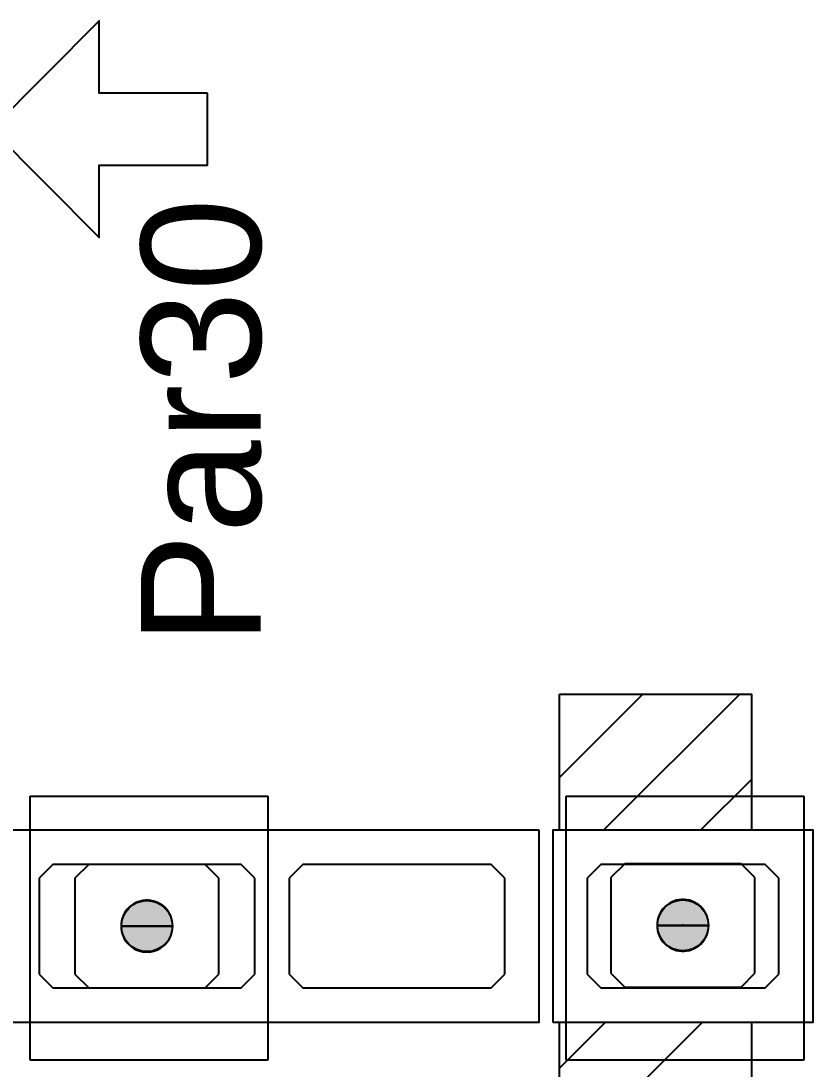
# Model space of a CAD drawing. Extents: x 0 to 119, y 0 to 84.
# Drawn here: x 34.261 to 35.418, y 49.471 to 51.001 of the extents above; entities that cross this region are included whole.
import ezdxf

# ---------------------------------------------------------------- set-up
doc = ezdxf.new("R2010")
doc.units = 0
doc.header["$MEASUREMENT"] = 0
doc.linetypes.add('ESTILO_TQS_0003', pattern=[1.5, 0.5, -0.4, 0.1, -0.5])
doc.linetypes.add('ESTILO_TQS_0005', pattern=[0.4, 0.3, -0.1])
for name, color, linetype in [('27', 250, 'CONTINUOUS'), ('29', 9, 'CONTINUOUS'), ('3', 7, 'CONTINUOUS'), ('31', 10, 'CONTINUOUS'), ('35', 255, 'CONTINUOUS')]:
    doc.layers.add(name, color=color, linetype=linetype)
doc.styles.add('TQS_ARIAL', font='arial.ttf')

msp = doc.modelspace()

# ---------------------------------------------------------------- linework, layer by layer
at = {"layer": '27', "color": 250, "linetype": 'ESTILO_TQS_0005'}
for points in [[(34.6028, 49.75), (34.5828, 49.77), (34.3078, 49.77), (34.2878, 49.75), (34.2878, 49.61), (34.3078, 49.59), (34.5828, 49.59), (34.6028, 49.61), (34.6028, 49.75)], [(34.9678, 49.75), (34.9478, 49.77), (34.6728, 49.77), (34.6528, 49.75), (34.6528, 49.61), (34.6728, 49.59), (34.9478, 49.59), (34.9678, 49.61), (34.9678, 49.75)], [(35.0878, 49.61), (35.1078, 49.59), (35.3478, 49.59), (35.3678, 49.61), (35.3678, 49.75), (35.3478, 49.77), (35.1078, 49.77), (35.0878, 49.75), (35.0878, 49.61)]]:
    msp.add_lwpolyline(points, dxfattribs=at)
at = {"layer": '29', "color": 9, "linetype": 'Continuous'}
for p, q in [((35.047757, 49.896999), (35.169396, 50.018639)), ((35.11209, 49.819911), (35.310818, 50.018639)), ((35.253512, 49.819911), (35.327757, 49.894156)), ((35.047842, 49.331399), (35.256443, 49.54)), ((35.047842, 49.472821), (35.115022, 49.54))]:
    msp.add_line(p, q, dxfattribs=at)
for points in [[(35.047757, 50.018639), (35.327757, 50.018639), (35.327757, 49.819911), (35.047757, 49.819911), (35.047757, 50.018639)], [(33.6178, 49.118902), (35.047842, 49.118902), (35.047842, 49.54), (35.327842, 49.54), (35.327842, 48.838956), (33.6178, 48.838956), (33.6178, 49.118902)]]:
    msp.add_lwpolyline(points, dxfattribs=at)
at = {"layer": '3', "color": 7, "linetype": 'Continuous'}
for p, q in [((34.3603, 49.77), (34.3403, 49.75)), ((34.5303, 49.77), (34.3603, 49.77)), ((34.5503, 49.75), (34.5303, 49.77)), ((35.1428, 49.771098), (35.1228, 49.751098)), ((35.3128, 49.771099), (35.1428, 49.771098)), ((35.3328, 49.751099), (35.3128, 49.771099)), ((34.3403, 49.75), (34.3403, 49.61)), ((34.5503, 49.61), (34.5503, 49.75)), ((35.1228, 49.751098), (35.1228, 49.611098)), ((35.3328, 49.611098), (35.3328, 49.751099)), ((34.3403, 49.61), (34.3603, 49.59)), ((34.5303, 49.59), (34.5503, 49.61)), ((35.1228, 49.611098), (35.1428, 49.591098)), ((35.3128, 49.591099), (35.3328, 49.611098)), ((34.3603, 49.59), (34.5303, 49.59)), ((35.1428, 49.591098), (35.3128, 49.591099))]:
    msp.add_line(p, q, dxfattribs=at)
for points in [[(34.533747, 50.895575), (34.375774, 50.895575), (34.375774, 51.000891), (34.2178, 50.842917), (34.375774, 50.684943), (34.375774, 50.790259), (34.533747, 50.790259), (34.533747, 50.895575)], [(35.0178, 49.82), (34.2378, 49.82), (34.2378, 49.54), (35.0178, 49.54), (35.0178, 49.82)], [(35.0378, 49.54), (35.4178, 49.54), (35.4178, 49.82), (35.0378, 49.82), (35.0378, 49.54)], [(34.4459, 49.68), (34.445897, 49.679939), (34.445888, 49.679879), (34.445872, 49.67982), (34.445851, 49.679763), (34.445825, 49.679709), (34.445792, 49.679657), (34.445755, 49.679609), (34.445713, 49.679565), (34.445667, 49.679526), (34.445617, 49.679491), (34.445564, 49.679461), (34.445508, 49.679437), (34.44545, 49.679419), (34.445391, 49.679407), (34.44533, 49.679401), (34.44527, 49.679401), (34.445209, 49.679407), (34.44515, 49.679419), (34.445092, 49.679437), (34.445036, 49.679461), (34.444983, 49.679491), (34.444933, 49.679526), (34.444887, 49.679565), (34.444845, 49.679609), (34.444807, 49.679657), (34.444775, 49.679709), (34.444749, 49.679763), (34.444727, 49.67982), (34.444712, 49.679879), (34.444703, 49.679939), (34.4447, 49.68), (34.4831, 49.68), (34.482906, 49.683824), (34.482326, 49.687609), (34.481366, 49.691316), (34.480036, 49.694907), (34.47835, 49.698344), (34.476325, 49.701594), (34.473981, 49.704622), (34.471343, 49.707397), (34.468437, 49.709891), (34.465295, 49.712079), (34.461947, 49.713937), (34.458428, 49.715447), (34.454775, 49.716593), (34.451024, 49.717364), (34.447214, 49.717751), (34.443385, 49.717751), (34.439576, 49.717364), (34.435825, 49.716593), (34.432172, 49.715447), (34.428653, 49.713937), (34.425305, 49.712079), (34.422162, 49.709891), (34.419257, 49.707397), (34.416619, 49.704622), (34.414275, 49.701594), (34.41225, 49.698344), (34.410563, 49.694907), (34.409233, 49.691316), (34.408274, 49.687609), (34.407694, 49.683824), (34.4075, 49.68), (34.4459, 49.68)], [(35.2284, 49.681098), (35.228397, 49.681038), (35.228388, 49.680978), (35.228372, 49.680919), (35.228351, 49.680862), (35.228325, 49.680807), (35.228292, 49.680756), (35.228255, 49.680708), (35.228213, 49.680664), (35.228167, 49.680624), (35.228117, 49.680589), (35.228064, 49.68056), (35.228008, 49.680536), (35.22795, 49.680518), (35.227891, 49.680505), (35.22783, 49.680499), (35.22777, 49.680499), (35.227709, 49.680505), (35.22765, 49.680518), (35.227592, 49.680536), (35.227536, 49.68056), (35.227483, 49.680589), (35.227433, 49.680624), (35.227387, 49.680664), (35.227345, 49.680708), (35.227307, 49.680756), (35.227275, 49.680807), (35.227249, 49.680862), (35.227227, 49.680919), (35.227212, 49.680978), (35.227203, 49.681038), (35.2272, 49.681098), (35.2656, 49.681098), (35.265406, 49.684923), (35.264826, 49.688708), (35.263866, 49.692414), (35.262537, 49.696005), (35.26085, 49.699443), (35.258825, 49.702692), (35.256481, 49.70572), (35.253843, 49.708496), (35.250938, 49.71099), (35.247795, 49.713177), (35.244447, 49.715035), (35.240928, 49.716545), (35.237275, 49.717692), (35.233524, 49.718463), (35.229714, 49.71885), (35.225885, 49.71885), (35.222076, 49.718463), (35.218325, 49.717692), (35.214672, 49.716545), (35.211153, 49.715035), (35.207805, 49.713177), (35.204662, 49.71099), (35.201757, 49.708496), (35.199119, 49.70572), (35.196775, 49.702692), (35.19475, 49.699443), (35.193063, 49.696005), (35.191733, 49.692414), (35.190774, 49.688708), (35.190194, 49.684923), (35.19, 49.681098), (35.2284, 49.681098)], [(34.4447, 49.68), (34.444703, 49.680061), (34.444712, 49.680121), (34.444727, 49.68018), (34.444749, 49.680237), (34.444775, 49.680291), (34.444807, 49.680343), (34.444845, 49.680391), (34.444887, 49.680435), (34.444933, 49.680474), (34.444983, 49.680509), (34.445036, 49.680539), (34.445092, 49.680563), (34.44515, 49.680581), (34.445209, 49.680593), (34.44527, 49.680599), (34.44533, 49.680599), (34.445391, 49.680593), (34.44545, 49.680581), (34.445508, 49.680563), (34.445564, 49.680539), (34.445617, 49.680509), (34.445667, 49.680474), (34.445713, 49.680435), (34.445755, 49.680391), (34.445792, 49.680343), (34.445825, 49.680291), (34.445851, 49.680237), (34.445872, 49.68018), (34.445888, 49.680121), (34.445897, 49.680061), (34.4459, 49.68), (34.4075, 49.68), (34.407694, 49.676176), (34.408274, 49.672391), (34.409233, 49.668684), (34.410563, 49.665093), (34.41225, 49.661656), (34.414275, 49.658406), (34.416619, 49.655378), (34.419257, 49.652603), (34.422162, 49.650109), (34.425305, 49.647921), (34.428653, 49.646063), (34.432172, 49.644553), (34.435825, 49.643407), (34.439576, 49.642636), (34.443385, 49.642249), (34.447215, 49.642249), (34.451024, 49.642636), (34.454775, 49.643407), (34.458428, 49.644553), (34.461947, 49.646063), (34.465295, 49.647921), (34.468438, 49.650109), (34.471343, 49.652603), (34.473981, 49.655378), (34.476325, 49.658406), (34.47835, 49.661656), (34.480037, 49.665093), (34.481366, 49.668684), (34.482326, 49.672391), (34.482906, 49.676176), (34.4831, 49.68), (34.4447, 49.68)], [(35.2272, 49.681098), (35.227203, 49.681159), (35.227212, 49.681219), (35.227227, 49.681278), (35.227249, 49.681335), (35.227275, 49.68139), (35.227307, 49.681441), (35.227345, 49.681489), (35.227387, 49.681533), (35.227433, 49.681573), (35.227483, 49.681608), (35.227536, 49.681637), (35.227592, 49.681661), (35.22765, 49.681679), (35.227709, 49.681692), (35.22777, 49.681698), (35.22783, 49.681698), (35.227891, 49.681692), (35.22795, 49.681679), (35.228008, 49.681661), (35.228064, 49.681637), (35.228117, 49.681608), (35.228167, 49.681573), (35.228213, 49.681533), (35.228255, 49.681489), (35.228292, 49.681441), (35.228325, 49.68139), (35.228351, 49.681335), (35.228372, 49.681278), (35.228388, 49.681219), (35.228397, 49.681159), (35.2284, 49.681098), (35.19, 49.681098), (35.190194, 49.677274), (35.190774, 49.673489), (35.191733, 49.669782), (35.193063, 49.666192), (35.19475, 49.662754), (35.196775, 49.659504), (35.199119, 49.656477), (35.201757, 49.653701), (35.204662, 49.651207), (35.207805, 49.64902), (35.211153, 49.647161), (35.214672, 49.645651), (35.218325, 49.644505), (35.222076, 49.643734), (35.225885, 49.643347), (35.229715, 49.643347), (35.233524, 49.643734), (35.237275, 49.644505), (35.240928, 49.645651), (35.244447, 49.647161), (35.247795, 49.64902), (35.250938, 49.651207), (35.253843, 49.653701), (35.256481, 49.656477), (35.258825, 49.659505), (35.26085, 49.662754), (35.262537, 49.666192), (35.263866, 49.669783), (35.264826, 49.673489), (35.265406, 49.677274), (35.2656, 49.681098), (35.2272, 49.681098)]]:
    msp.add_lwpolyline(points, dxfattribs=at)
for centre in [(34.4453, 49.68), (35.2278, 49.681098)]:
    msp.add_circle(centre, 0.0372, dxfattribs=at)
for points in [[(34.4459, 49.68), (34.422162, 49.709891), (34.419257, 49.707397)], [(34.4459, 49.68), (34.425305, 49.712079), (34.422162, 49.709891)], [(34.4459, 49.68), (34.428653, 49.713937), (34.425305, 49.712079)], [(34.4459, 49.68), (34.432172, 49.715447), (34.428653, 49.713937)], [(34.4459, 49.68), (34.435825, 49.716593), (34.432172, 49.715447)], [(34.4459, 49.68), (34.439576, 49.717364), (34.435825, 49.716593)], [(34.4459, 49.68), (34.443385, 49.717751), (34.439576, 49.717364)], [(34.4459, 49.68), (34.447214, 49.717751), (34.443385, 49.717751)], [(34.4831, 49.68), (34.447214, 49.717751), (34.4459, 49.68)], [(34.4831, 49.68), (34.451024, 49.717364), (34.447214, 49.717751)], [(34.4831, 49.68), (34.454775, 49.716593), (34.451024, 49.717364)], [(34.4831, 49.68), (34.458428, 49.715447), (34.454775, 49.716593)], [(34.4831, 49.68), (34.461947, 49.713937), (34.458428, 49.715447)], [(34.4831, 49.68), (34.465295, 49.712079), (34.461947, 49.713937)], [(34.4831, 49.68), (34.468437, 49.709891), (34.465295, 49.712079)], [(34.4831, 49.68), (34.471343, 49.707397), (34.468437, 49.709891)], [(35.2284, 49.681098), (35.201757, 49.708496), (35.199119, 49.70572)], [(35.2284, 49.681098), (35.204662, 49.71099), (35.201757, 49.708496)], [(35.2284, 49.681098), (35.207805, 49.713177), (35.204662, 49.71099)], [(35.2284, 49.681098), (35.211153, 49.715035), (35.207805, 49.713177)], [(35.2284, 49.681098), (35.214672, 49.716545), (35.211153, 49.715035)], [(35.2284, 49.681098), (35.218325, 49.717692), (35.214672, 49.716545)], [(35.2284, 49.681098), (35.222076, 49.718463), (35.218325, 49.717692)], [(35.2284, 49.681098), (35.225885, 49.71885), (35.222076, 49.718463)], [(35.2284, 49.681098), (35.229714, 49.71885), (35.225885, 49.71885)], [(35.2656, 49.681098), (35.229714, 49.71885), (35.2284, 49.681098)], [(35.2656, 49.681098), (35.233524, 49.718463), (35.229714, 49.71885)], [(35.2656, 49.681098), (35.237275, 49.717692), (35.233524, 49.718463)], [(35.2656, 49.681098), (35.240928, 49.716545), (35.237275, 49.717692)], [(35.2656, 49.681098), (35.244447, 49.715035), (35.240928, 49.716545)], [(35.2656, 49.681098), (35.247795, 49.713177), (35.244447, 49.715035)], [(35.2656, 49.681098), (35.250938, 49.71099), (35.247795, 49.713177)], [(35.2656, 49.681098), (35.253843, 49.708496), (35.250938, 49.71099)], [(35.2656, 49.681098), (35.256481, 49.70572), (35.253843, 49.708496)], [(34.4459, 49.68), (34.410563, 49.694907), (34.409233, 49.691316)], [(34.4459, 49.68), (34.41225, 49.698344), (34.410563, 49.694907)], [(34.4459, 49.68), (34.414275, 49.701594), (34.41225, 49.698344)], [(34.4459, 49.68), (34.416619, 49.704622), (34.414275, 49.701594)], [(34.4459, 49.68), (34.419257, 49.707397), (34.416619, 49.704622)], [(34.4831, 49.68), (34.473981, 49.704622), (34.471343, 49.707397)], [(34.4831, 49.68), (34.476325, 49.701594), (34.473981, 49.704622)], [(34.4831, 49.68), (34.47835, 49.698344), (34.476325, 49.701594)], [(34.4831, 49.68), (34.480036, 49.694907), (34.47835, 49.698344)], [(34.4831, 49.68), (34.481366, 49.691316), (34.480036, 49.694907)], [(35.2284, 49.681098), (35.193063, 49.696005), (35.191733, 49.692414)], [(35.2284, 49.681098), (35.19475, 49.699443), (35.193063, 49.696005)], [(35.2284, 49.681098), (35.196775, 49.702692), (35.19475, 49.699443)], [(35.2284, 49.681098), (35.199119, 49.70572), (35.196775, 49.702692)], [(35.2656, 49.681098), (35.258825, 49.702692), (35.256481, 49.70572)], [(35.2656, 49.681098), (35.26085, 49.699443), (35.258825, 49.702692)], [(35.2656, 49.681098), (35.262537, 49.696005), (35.26085, 49.699443)], [(35.2656, 49.681098), (35.263866, 49.692414), (35.262537, 49.696005)], [(34.4459, 49.68), (34.407694, 49.683824), (34.4075, 49.68)], [(34.4447, 49.68), (34.4075, 49.68), (34.407694, 49.676176)], [(34.4459, 49.68), (34.408274, 49.687609), (34.407694, 49.683824)], [(34.4447, 49.68), (34.407694, 49.676176), (34.408274, 49.672391)], [(34.4459, 49.68), (34.409233, 49.691316), (34.408274, 49.687609)], [(34.4447, 49.68), (34.408274, 49.672391), (34.409233, 49.668684)], [(34.4447, 49.68), (34.409233, 49.668684), (34.410563, 49.665093)], [(34.4447, 49.68), (34.410563, 49.665093), (34.41225, 49.661656)], [(34.4447, 49.68), (34.41225, 49.661656), (34.414275, 49.658406)], [(34.4447, 49.68), (34.414275, 49.658406), (34.416619, 49.655378)], [(34.4447, 49.68), (34.416619, 49.655378), (34.419257, 49.652603)], [(34.4447, 49.68), (34.419257, 49.652603), (34.422162, 49.650109)], [(34.4447, 49.68), (34.422162, 49.650109), (34.425305, 49.647921)], [(34.4447, 49.68), (34.425305, 49.647921), (34.428653, 49.646063)], [(34.4447, 49.68), (34.428653, 49.646063), (34.432172, 49.644553)], [(34.4447, 49.68), (34.432172, 49.644553), (34.435825, 49.643407)], [(34.4447, 49.68), (34.435825, 49.643407), (34.439576, 49.642636)], [(34.4447, 49.68), (34.439576, 49.642636), (34.443385, 49.642249)], [(34.4447, 49.68), (34.443385, 49.642249), (34.447215, 49.642249)], [(34.444933, 49.680474), (34.444727, 49.68018), (34.4447, 49.68)], [(34.444933, 49.680474), (34.4447, 49.68), (34.4447, 49.68)], [(34.444933, 49.680474), (34.4447, 49.68), (34.4447, 49.68)], [(34.444933, 49.680474), (34.4447, 49.68), (34.4447, 49.68)], [(34.444933, 49.680474), (34.4447, 49.68), (34.4447, 49.68)], [(34.444933, 49.680474), (34.4447, 49.68), (34.4447, 49.68)], [(34.444933, 49.680474), (34.4447, 49.68), (34.4447, 49.68)], [(34.444933, 49.680474), (34.4447, 49.68), (34.4447, 49.68)], [(34.444933, 49.680474), (34.4447, 49.68), (34.4447, 49.68)], [(34.444933, 49.680474), (34.4447, 49.68), (34.4447, 49.68)], [(34.444933, 49.680474), (34.4447, 49.68), (34.4447, 49.68)], [(34.444933, 49.680474), (34.4447, 49.68), (34.4447, 49.68)], [(34.444933, 49.680474), (34.4447, 49.68), (34.4447, 49.68)], [(34.444933, 49.680474), (34.4447, 49.68), (34.4447, 49.68)], [(34.444933, 49.680474), (34.4447, 49.68), (34.4447, 49.68)], [(34.444933, 49.680474), (34.4447, 49.68), (34.4447, 49.68)], [(34.444933, 49.680474), (34.4447, 49.68), (34.4447, 49.68)], [(34.444933, 49.680474), (34.4447, 49.68), (34.4447, 49.68)], [(34.444933, 49.680474), (34.4447, 49.68), (34.4447, 49.68)], [(34.444933, 49.680474), (34.4447, 49.68), (34.4447, 49.68)], [(34.444933, 49.680474), (34.4447, 49.68), (34.4447, 49.68)], [(34.444933, 49.680474), (34.4447, 49.68), (34.4447, 49.68)], [(34.444933, 49.680474), (34.4447, 49.68), (34.4447, 49.68)], [(34.4447, 49.68), (34.447215, 49.642249), (34.4831, 49.68)], [(34.444933, 49.680474), (34.444775, 49.680291), (34.444727, 49.68018)], [(34.444933, 49.680474), (34.444807, 49.680343), (34.444775, 49.680291)], [(34.444933, 49.680474), (34.444845, 49.680391), (34.444807, 49.680343)], [(34.444933, 49.680474), (34.444887, 49.680435), (34.444845, 49.680391)], [(34.444933, 49.680474), (34.444933, 49.680474), (34.444887, 49.680435)], [(34.444933, 49.680474), (34.444887, 49.680435), (34.444887, 49.680435)], [(34.444933, 49.680474), (34.444933, 49.680474), (34.444933, 49.680474)], [(34.4459, 49.68), (34.445667, 49.679526), (34.445667, 49.679526)], [(34.4459, 49.68), (34.445667, 49.679526), (34.445667, 49.679526)], [(34.4459, 49.68), (34.445667, 49.679526), (34.445713, 49.679565)], [(34.4459, 49.68), (34.445713, 49.679565), (34.445713, 49.679565)], [(34.4459, 49.68), (34.445713, 49.679565), (34.445755, 49.679609)], [(34.4459, 49.68), (34.445755, 49.679609), (34.445792, 49.679657)], [(34.4459, 49.68), (34.445792, 49.679657), (34.445825, 49.679709)], [(34.4459, 49.68), (34.445825, 49.679709), (34.445872, 49.67982)], [(34.4459, 49.68), (34.445872, 49.67982), (34.4459, 49.68)], [(34.4459, 49.68), (34.4459, 49.68), (34.4459, 49.68)], [(34.4459, 49.68), (34.4459, 49.68), (34.4459, 49.68)], [(34.4459, 49.68), (34.4459, 49.68), (34.4459, 49.68)], [(34.4459, 49.68), (34.4459, 49.68), (34.4459, 49.68)], [(34.4459, 49.68), (34.4459, 49.68), (34.4459, 49.68)], [(34.4459, 49.68), (34.4459, 49.68), (34.4459, 49.68)], [(34.4459, 49.68), (34.4459, 49.68), (34.4459, 49.68)], [(34.4459, 49.68), (34.4459, 49.68), (34.4459, 49.68)], [(34.4459, 49.68), (34.4459, 49.68), (34.4459, 49.68)], [(34.4459, 49.68), (34.4459, 49.68), (34.4459, 49.68)], [(34.4459, 49.68), (34.4459, 49.68), (34.4459, 49.68)], [(34.4459, 49.68), (34.4459, 49.68), (34.4459, 49.68)], [(34.4459, 49.68), (34.4459, 49.68), (34.4459, 49.68)], [(34.4459, 49.68), (34.4459, 49.68), (34.4459, 49.68)], [(34.4459, 49.68), (34.4459, 49.68), (34.4459, 49.68)], [(34.4459, 49.68), (34.4459, 49.68), (34.4459, 49.68)], [(34.4459, 49.68), (34.4459, 49.68), (34.4459, 49.68)], [(34.4459, 49.68), (34.4459, 49.68), (34.4459, 49.68)], [(34.4459, 49.68), (34.4459, 49.68), (34.4459, 49.68)], [(34.4459, 49.68), (34.4459, 49.68), (34.4459, 49.68)], [(34.4459, 49.68), (34.4459, 49.68), (34.4459, 49.68)], [(34.4831, 49.68), (34.447215, 49.642249), (34.451024, 49.642636)], [(34.4831, 49.68), (34.451024, 49.642636), (34.454775, 49.643407)], [(34.4831, 49.68), (34.454775, 49.643407), (34.458428, 49.644553)], [(34.4831, 49.68), (34.458428, 49.644553), (34.461947, 49.646063)], [(34.4831, 49.68), (34.461947, 49.646063), (34.465295, 49.647921)], [(34.4831, 49.68), (34.465295, 49.647921), (34.468438, 49.650109)], [(34.4831, 49.68), (34.468438, 49.650109), (34.471343, 49.652603)], [(34.4831, 49.68), (34.471343, 49.652603), (34.473981, 49.655378)], [(34.4831, 49.68), (34.473981, 49.655378), (34.476325, 49.658406)], [(34.4831, 49.68), (34.476325, 49.658406), (34.47835, 49.661656)], [(34.4831, 49.68), (34.47835, 49.661656), (34.480037, 49.665093)], [(34.4831, 49.68), (34.480037, 49.665093), (34.481366, 49.668684)], [(34.4831, 49.68), (34.482326, 49.687609), (34.481366, 49.691316)], [(34.4831, 49.68), (34.481366, 49.668684), (34.482326, 49.672391)], [(34.4831, 49.68), (34.482906, 49.683824), (34.482326, 49.687609)], [(34.4831, 49.68), (34.482326, 49.672391), (34.482906, 49.676176)], [(35.2284, 49.681098), (35.190194, 49.684923), (35.19, 49.681098)], [(35.2272, 49.681098), (35.19, 49.681098), (35.190194, 49.677274)], [(35.2284, 49.681098), (35.190774, 49.688708), (35.190194, 49.684923)], [(35.2272, 49.681098), (35.190194, 49.677274), (35.190774, 49.673489)], [(35.2284, 49.681098), (35.191733, 49.692414), (35.190774, 49.688708)], [(35.2272, 49.681098), (35.190774, 49.673489), (35.191733, 49.669782)], [(35.2272, 49.681098), (35.191733, 49.669782), (35.193063, 49.666192)], [(35.2272, 49.681098), (35.193063, 49.666192), (35.19475, 49.662754)], [(35.2272, 49.681098), (35.19475, 49.662754), (35.196775, 49.659504)], [(35.2272, 49.681098), (35.196775, 49.659504), (35.199119, 49.656477)], [(35.2272, 49.681098), (35.199119, 49.656477), (35.201757, 49.653701)], [(35.2272, 49.681098), (35.201757, 49.653701), (35.204662, 49.651207)], [(35.2272, 49.681098), (35.204662, 49.651207), (35.207805, 49.64902)], [(35.2272, 49.681098), (35.207805, 49.64902), (35.211153, 49.647161)], [(35.2272, 49.681098), (35.211153, 49.647161), (35.214672, 49.645651)], [(35.2272, 49.681098), (35.214672, 49.645651), (35.218325, 49.644505)], [(35.2272, 49.681098), (35.218325, 49.644505), (35.222076, 49.643734)], [(35.2272, 49.681098), (35.222076, 49.643734), (35.225885, 49.643347)], [(35.2272, 49.681098), (35.225885, 49.643347), (35.229715, 49.643347)], [(35.227433, 49.681573), (35.227227, 49.681278), (35.2272, 49.681098)], [(35.227433, 49.681573), (35.2272, 49.681098), (35.2272, 49.681098)], [(35.227433, 49.681573), (35.2272, 49.681098), (35.2272, 49.681098)], [(35.227433, 49.681573), (35.2272, 49.681098), (35.2272, 49.681098)], [(35.227433, 49.681573), (35.2272, 49.681098), (35.2272, 49.681098)], [(35.227433, 49.681573), (35.2272, 49.681098), (35.2272, 49.681098)], [(35.227433, 49.681573), (35.2272, 49.681098), (35.2272, 49.681098)], [(35.227433, 49.681573), (35.2272, 49.681098), (35.2272, 49.681098)], [(35.227433, 49.681573), (35.2272, 49.681098), (35.2272, 49.681098)], [(35.227433, 49.681573), (35.2272, 49.681098), (35.2272, 49.681098)], [(35.227433, 49.681573), (35.2272, 49.681098), (35.2272, 49.681098)], [(35.227433, 49.681573), (35.2272, 49.681098), (35.2272, 49.681098)], [(35.227433, 49.681573), (35.2272, 49.681098), (35.2272, 49.681098)], [(35.227433, 49.681573), (35.2272, 49.681098), (35.2272, 49.681098)], [(35.227433, 49.681573), (35.2272, 49.681098), (35.2272, 49.681098)], [(35.227433, 49.681573), (35.2272, 49.681098), (35.2272, 49.681098)], [(35.227433, 49.681573), (35.2272, 49.681098), (35.2272, 49.681098)], [(35.227433, 49.681573), (35.2272, 49.681098), (35.2272, 49.681098)], [(35.227433, 49.681573), (35.2272, 49.681098), (35.2272, 49.681098)], [(35.227433, 49.681573), (35.2272, 49.681098), (35.2272, 49.681098)], [(35.227433, 49.681573), (35.2272, 49.681098), (35.2272, 49.681098)], [(35.227433, 49.681573), (35.2272, 49.681098), (35.2272, 49.681098)], [(35.227433, 49.681573), (35.2272, 49.681098), (35.2272, 49.681098)], [(35.2272, 49.681098), (35.229715, 49.643347), (35.2656, 49.681098)], [(35.227433, 49.681573), (35.227275, 49.68139), (35.227227, 49.681278)], [(35.227433, 49.681573), (35.227307, 49.681441), (35.227275, 49.68139)], [(35.227433, 49.681573), (35.227345, 49.681489), (35.227307, 49.681441)], [(35.227433, 49.681573), (35.227387, 49.681533), (35.227345, 49.681489)], [(35.227433, 49.681573), (35.227433, 49.681573), (35.227387, 49.681533)], [(35.227433, 49.681573), (35.227387, 49.681533), (35.227387, 49.681533)], [(35.227433, 49.681573), (35.227433, 49.681573), (35.227433, 49.681573)], [(35.2284, 49.681098), (35.228167, 49.680624), (35.228167, 49.680624)], [(35.2284, 49.681098), (35.228167, 49.680624), (35.228167, 49.680624)], [(35.2284, 49.681098), (35.228167, 49.680624), (35.228213, 49.680664)], [(35.2284, 49.681098), (35.228213, 49.680664), (35.228213, 49.680664)], [(35.2284, 49.681098), (35.228213, 49.680664), (35.228255, 49.680708)], [(35.2284, 49.681098), (35.228255, 49.680708), (35.228292, 49.680756)], [(35.2284, 49.681098), (35.228292, 49.680756), (35.228325, 49.680807)], [(35.2284, 49.681098), (35.228325, 49.680807), (35.228372, 49.680919)], [(35.2284, 49.681098), (35.228372, 49.680919), (35.2284, 49.681098)], [(35.2284, 49.681098), (35.2284, 49.681098), (35.2284, 49.681098)], [(35.2284, 49.681098), (35.2284, 49.681098), (35.2284, 49.681098)], [(35.2284, 49.681098), (35.2284, 49.681098), (35.2284, 49.681098)], [(35.2284, 49.681098), (35.2284, 49.681098), (35.2284, 49.681098)], [(35.2284, 49.681098), (35.2284, 49.681098), (35.2284, 49.681098)], [(35.2284, 49.681098), (35.2284, 49.681098), (35.2284, 49.681098)], [(35.2284, 49.681098), (35.2284, 49.681098), (35.2284, 49.681098)], [(35.2284, 49.681098), (35.2284, 49.681098), (35.2284, 49.681098)], [(35.2284, 49.681098), (35.2284, 49.681098), (35.2284, 49.681098)], [(35.2284, 49.681098), (35.2284, 49.681098), (35.2284, 49.681098)], [(35.2284, 49.681098), (35.2284, 49.681098), (35.2284, 49.681098)], [(35.2284, 49.681098), (35.2284, 49.681098), (35.2284, 49.681098)], [(35.2284, 49.681098), (35.2284, 49.681098), (35.2284, 49.681098)], [(35.2284, 49.681098), (35.2284, 49.681098), (35.2284, 49.681098)], [(35.2284, 49.681098), (35.2284, 49.681098), (35.2284, 49.681098)], [(35.2284, 49.681098), (35.2284, 49.681098), (35.2284, 49.681098)], [(35.2284, 49.681098), (35.2284, 49.681098), (35.2284, 49.681098)], [(35.2284, 49.681098), (35.2284, 49.681098), (35.2284, 49.681098)], [(35.2284, 49.681098), (35.2284, 49.681098), (35.2284, 49.681098)], [(35.2284, 49.681098), (35.2284, 49.681098), (35.2284, 49.681098)], [(35.2284, 49.681098), (35.2284, 49.681098), (35.2284, 49.681098)], [(35.2656, 49.681098), (35.229715, 49.643347), (35.233524, 49.643734)], [(35.2656, 49.681098), (35.233524, 49.643734), (35.237275, 49.644505)], [(35.2656, 49.681098), (35.237275, 49.644505), (35.240928, 49.645651)], [(35.2656, 49.681098), (35.240928, 49.645651), (35.244447, 49.647161)], [(35.2656, 49.681098), (35.244447, 49.647161), (35.247795, 49.64902)], [(35.2656, 49.681098), (35.247795, 49.64902), (35.250938, 49.651207)], [(35.2656, 49.681098), (35.250938, 49.651207), (35.253843, 49.653701)], [(35.2656, 49.681098), (35.253843, 49.653701), (35.256481, 49.656477)], [(35.2656, 49.681098), (35.256481, 49.656477), (35.258825, 49.659505)], [(35.2656, 49.681098), (35.258825, 49.659505), (35.26085, 49.662754)], [(35.2656, 49.681098), (35.26085, 49.662754), (35.262537, 49.666192)], [(35.2656, 49.681098), (35.262537, 49.666192), (35.263866, 49.669783)], [(35.2656, 49.681098), (35.264826, 49.688708), (35.263866, 49.692414)], [(35.2656, 49.681098), (35.263866, 49.669783), (35.264826, 49.673489)], [(35.2656, 49.681098), (35.265406, 49.684923), (35.264826, 49.688708)], [(35.2656, 49.681098), (35.264826, 49.673489), (35.265406, 49.677274)]]:
    msp.add_solid(points, dxfattribs=at)
at = {"layer": '31', "color": 10, "linetype": 'ESTILO_TQS_0003'}
for points in [[(34.27503, 49.869494), (34.6218, 49.869494), (34.6218, 49.484564), (34.27503, 49.484564), (34.27503, 49.869494)], [(35.05753, 49.869494), (35.4043, 49.869494), (35.4043, 49.484564), (35.05753, 49.484564), (35.05753, 49.869494)]]:
    msp.add_lwpolyline(points, dxfattribs=at)
at = {"layer": '35', "color": 255, "linetype": 'Continuous'}
msp.add_line((35.4178, 49.54), (35.4178, 49.54), dxfattribs=at)
msp.add_line((35.4178, 49.54), (35.4178, 49.54), dxfattribs=at)

# ---------------------------------------------------------------- texts
at = {"layer": '3', "color": 7, "linetype": 'Continuous', "style": 'TQS_ARIAL'}
msp.add_text('Par30', height=0.175, rotation=90, dxfattribs=at).set_placement((34.61155, 50.090055))

doc.saveas('drawing.dxf')
